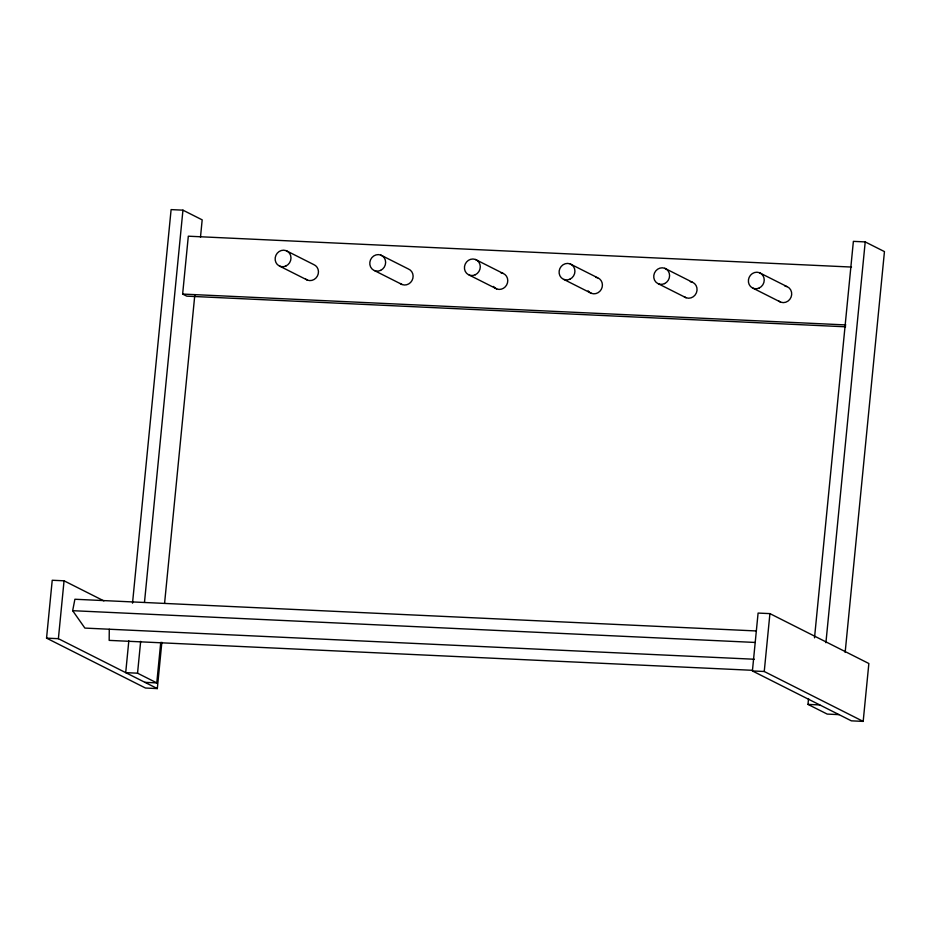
<?xml version="1.0" encoding="UTF-8"?>
<svg xmlns="http://www.w3.org/2000/svg" width="931" height="931" viewBox="0 0 931 931"><rect width="100%" height="100%" fill="white"/><g stroke="black" fill="none" stroke-linecap="round" stroke-linejoin="round"><path stroke-width="1.4" d="M109.276 629.251L109.171 640.377L752.457 670.308M161.854 642.274L157.316 688.579L145.48 688.032L46.55 638.131L52.229 580.257L64.053 580.804L103.888 600.891M157.316 688.579L58.385 638.689L64.053 580.804M128.827 640.807L125.708 672.636L137.544 673.194L156.78 682.889L160.749 642.378M132.516 603.183L171.106 209.603L182.941 210.162L202.178 219.856L200.479 237.219M137.544 673.194L140.662 641.354M144.491 602.287L182.941 210.162M845.592 326.804L186.77 296.151L182.639 294.068L188.318 236.195L851.504 267.057M164.578 603.311L194.8 295.104M752.411 670.948L758.09 613.075L769.925 613.622L868.856 663.512L863.177 721.397L851.341 720.838L752.411 670.948L764.246 671.495L863.177 721.397M764.246 671.495L769.925 613.622M839.052 714.636L827.217 714.089L807.98 704.395L808.55 698.599M814.509 637.828L853.378 241.362L865.213 241.909L884.45 251.603L845.15 652.422M825.913 642.716L865.213 241.909M754.308 659.241L84.884 628.088L72.665 610.689L74.899 599.25L755.937 630.939M182.639 294.068L845.825 324.931M72.665 610.689L755.146 642.448M46.55 638.131L58.385 638.689M807.98 704.395L819.815 704.942M144.945 682.342L156.78 682.889M759.463 272.725L786.951 286.573M753.156 288.261L780.632 302.121M664.815 268.314L692.292 282.174M658.496 283.862L685.984 297.711M570.168 263.915L597.644 277.775M563.849 279.451L591.325 293.312M475.52 259.505L502.996 273.365M469.201 275.052L496.677 288.901M380.86 255.106L408.348 268.966A8.391 7.809 -63.2 0 1 411.991 280.568A8.391 7.809 -63.2 0 1 400.249 283.501M374.553 270.642L402.029 284.502M286.213 250.695L313.689 264.555A8.391 7.809 -63.2 0 1 317.331 276.17A8.391 7.809 -63.2 0 1 305.601 279.091M279.894 266.243L307.381 280.103M784.961 286.108A8.391 7.809 -63.2 0 1 791.059 297.198A8.391 7.809 -63.2 0 1 778.851 301.12M690.302 281.697A8.391 7.809 -63.2 0 1 696.411 292.8A8.391 7.809 -63.2 0 1 684.204 296.71M595.654 277.298A8.391 7.809 -63.2 0 1 601.286 289.378A8.391 7.809 -63.2 0 1 588.113 290.844M501.006 272.888A8.391 7.809 -63.2 0 1 506.639 284.979A8.391 7.809 -63.2 0 1 493.465 286.445M759.219 288.005A8.391 7.809 -63.2 0 0 761.244 273.726A8.391 7.809 -63.2 0 0 748.466 279.742A8.391 7.809 -63.2 0 0 759.219 288.005M664.571 283.594A8.391 7.809 -63.2 0 0 666.596 269.315A8.391 7.809 -63.2 0 0 653.818 275.343A8.391 7.809 -63.2 0 0 664.571 283.594M569.912 279.195A8.391 7.809 -63.2 0 0 571.937 264.916A8.391 7.809 -63.2 0 0 559.17 270.944A8.391 7.809 -63.2 0 0 569.912 279.195M475.264 274.785A8.391 7.809 -63.2 0 0 477.289 260.505A8.391 7.809 -63.2 0 0 464.511 266.534A8.391 7.809 -63.2 0 0 475.264 274.785M380.616 270.386A8.391 7.809 -63.2 0 0 382.641 256.106A8.391 7.809 -63.2 0 0 369.863 262.135A8.391 7.809 -63.2 0 0 380.616 270.386M285.968 265.975A8.391 7.809 -63.2 0 0 287.993 251.696A8.391 7.809 -63.2 0 0 275.215 257.724A8.391 7.809 -63.2 0 0 285.968 265.975"/></g></svg>
